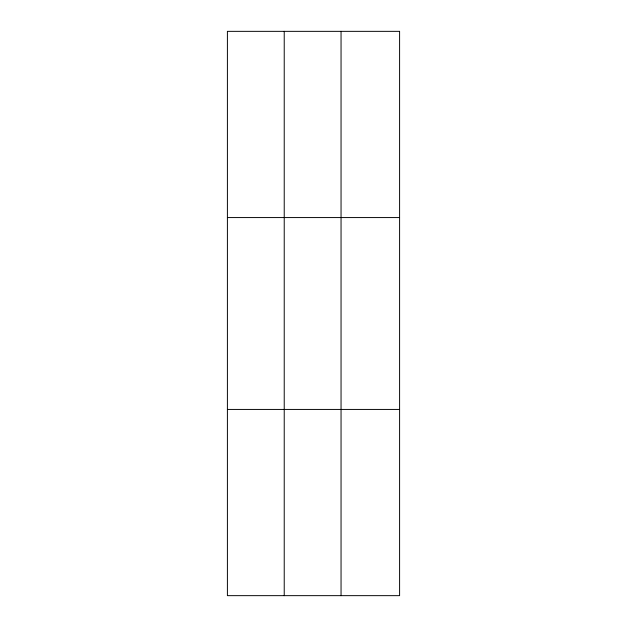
<?xml version="1.0" encoding="UTF-8"?>
<svg xmlns="http://www.w3.org/2000/svg" width="627" height="627" viewBox="0 0 627 627"><rect width="100%" height="100%" fill="white"/><g stroke="black" fill="none" stroke-linecap="round" stroke-linejoin="round"><path stroke-width="0.94" d="M284.227 31.35L284.227 595.65M341.049 31.35L341.049 595.65M227.405 217.569L399.595 217.569M227.405 409.431L399.595 409.431M399.595 31.35L399.595 595.65L227.405 595.65L227.405 31.35L399.595 31.35"/></g></svg>
